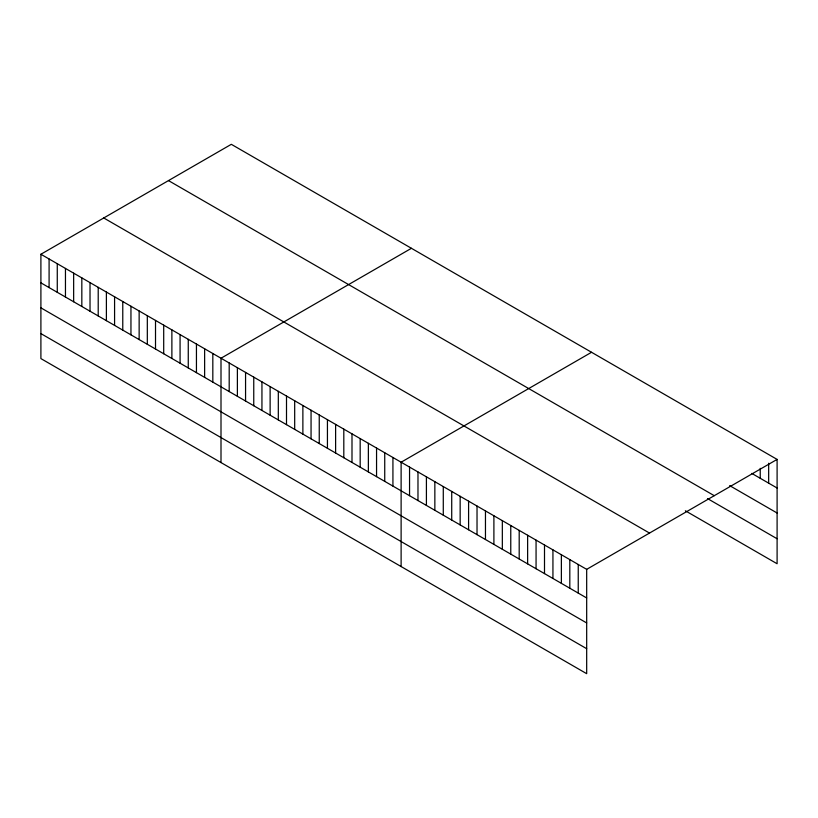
<?xml version="1.0" encoding="UTF-8"?>
<svg xmlns="http://www.w3.org/2000/svg" width="818" height="818" viewBox="0 0 818 818"><rect width="100%" height="100%" fill="white"/><g stroke="black" fill="none" stroke-linecap="round" stroke-linejoin="round"><path stroke-width="1.23" d="M40.9 254.255L586.68 569.348L586.68 673.684L40.9 358.591L40.9 254.255L231.32 144.316L777.1 459.409L777.1 563.745L685.372 510.79M411.434 248.294L221.003 358.233L221.003 462.569M591.537 352.282L401.117 462.221L401.117 566.557M586.68 569.348L777.1 459.409M751.793 473.407L777.1 488.019M729.656 485.616L777.1 513.009M168.488 180.594L714.257 495.688M707.509 498.581L777.1 538.755M103.743 217.966L649.512 533.07M40.9 282.854L586.68 597.958M40.9 307.844L586.68 622.948M40.9 333.601L586.68 648.694M768.664 463.244L768.664 483.141M760.229 468.325L760.229 478.274M578.244 564.481L578.244 593.091M569.809 559.614L569.809 588.214M561.373 554.747L561.373 583.346M552.937 549.87L552.937 578.479M544.502 545.003L544.502 573.602M536.066 540.136L536.066 568.735M527.63 535.269L527.63 563.868M519.195 530.391L519.195 559.001M510.769 525.524L510.769 554.123M502.334 520.657L502.334 549.256M493.898 515.78L493.898 544.389M485.463 510.913L485.463 539.522M477.027 506.045L477.027 534.645M468.591 501.178L468.591 529.778M460.156 496.301L460.156 524.911M451.72 491.434L451.72 520.043M443.284 486.567L443.284 515.166M434.849 481.7L434.849 510.299M426.413 476.822L426.413 505.432M417.978 471.955L417.978 500.565M409.552 467.088L409.552 495.688M392.926 457.487L392.926 486.096M384.736 452.763L384.736 481.373M376.556 448.039L376.556 476.638M368.366 443.315L368.366 471.914M360.176 438.581L360.176 467.19M351.996 433.857L351.996 462.467M343.805 429.133L343.805 457.732M335.615 424.409L335.615 453.008M327.435 419.675L327.435 448.284M319.245 414.951L319.245 443.56M311.055 410.227L311.055 438.826M302.875 405.503L302.875 434.102M294.684 400.769L294.684 429.378M286.504 396.045L286.504 424.654M278.314 391.321L278.314 419.92M270.124 386.597L270.124 415.196M261.944 381.863L261.944 410.472M253.754 377.139L253.754 405.748M245.564 372.415L245.564 401.014M237.384 367.691L237.384 396.29M229.193 362.957L229.193 391.566M212.823 353.509L212.823 382.108M204.633 348.785L204.633 377.384M196.443 344.051L196.443 372.66M188.263 339.327L188.263 367.936M180.072 334.603L180.072 363.202M171.882 329.879L171.882 358.478M163.702 325.145L163.702 353.754M155.512 320.421L155.512 349.03M147.322 315.697L147.322 344.296M139.142 310.973L139.142 339.572M130.952 306.239L130.952 334.848M122.772 301.515L122.772 330.124M114.581 296.791L114.581 325.39M106.391 292.067L106.391 320.666M98.211 287.333L98.211 315.942M90.021 282.609L90.021 311.218M81.831 277.885L81.831 306.484M73.651 273.161L73.651 301.76M65.46 268.427L65.46 297.036M57.27 263.703L57.27 292.302M49.09 258.979L49.09 287.578"/></g></svg>
